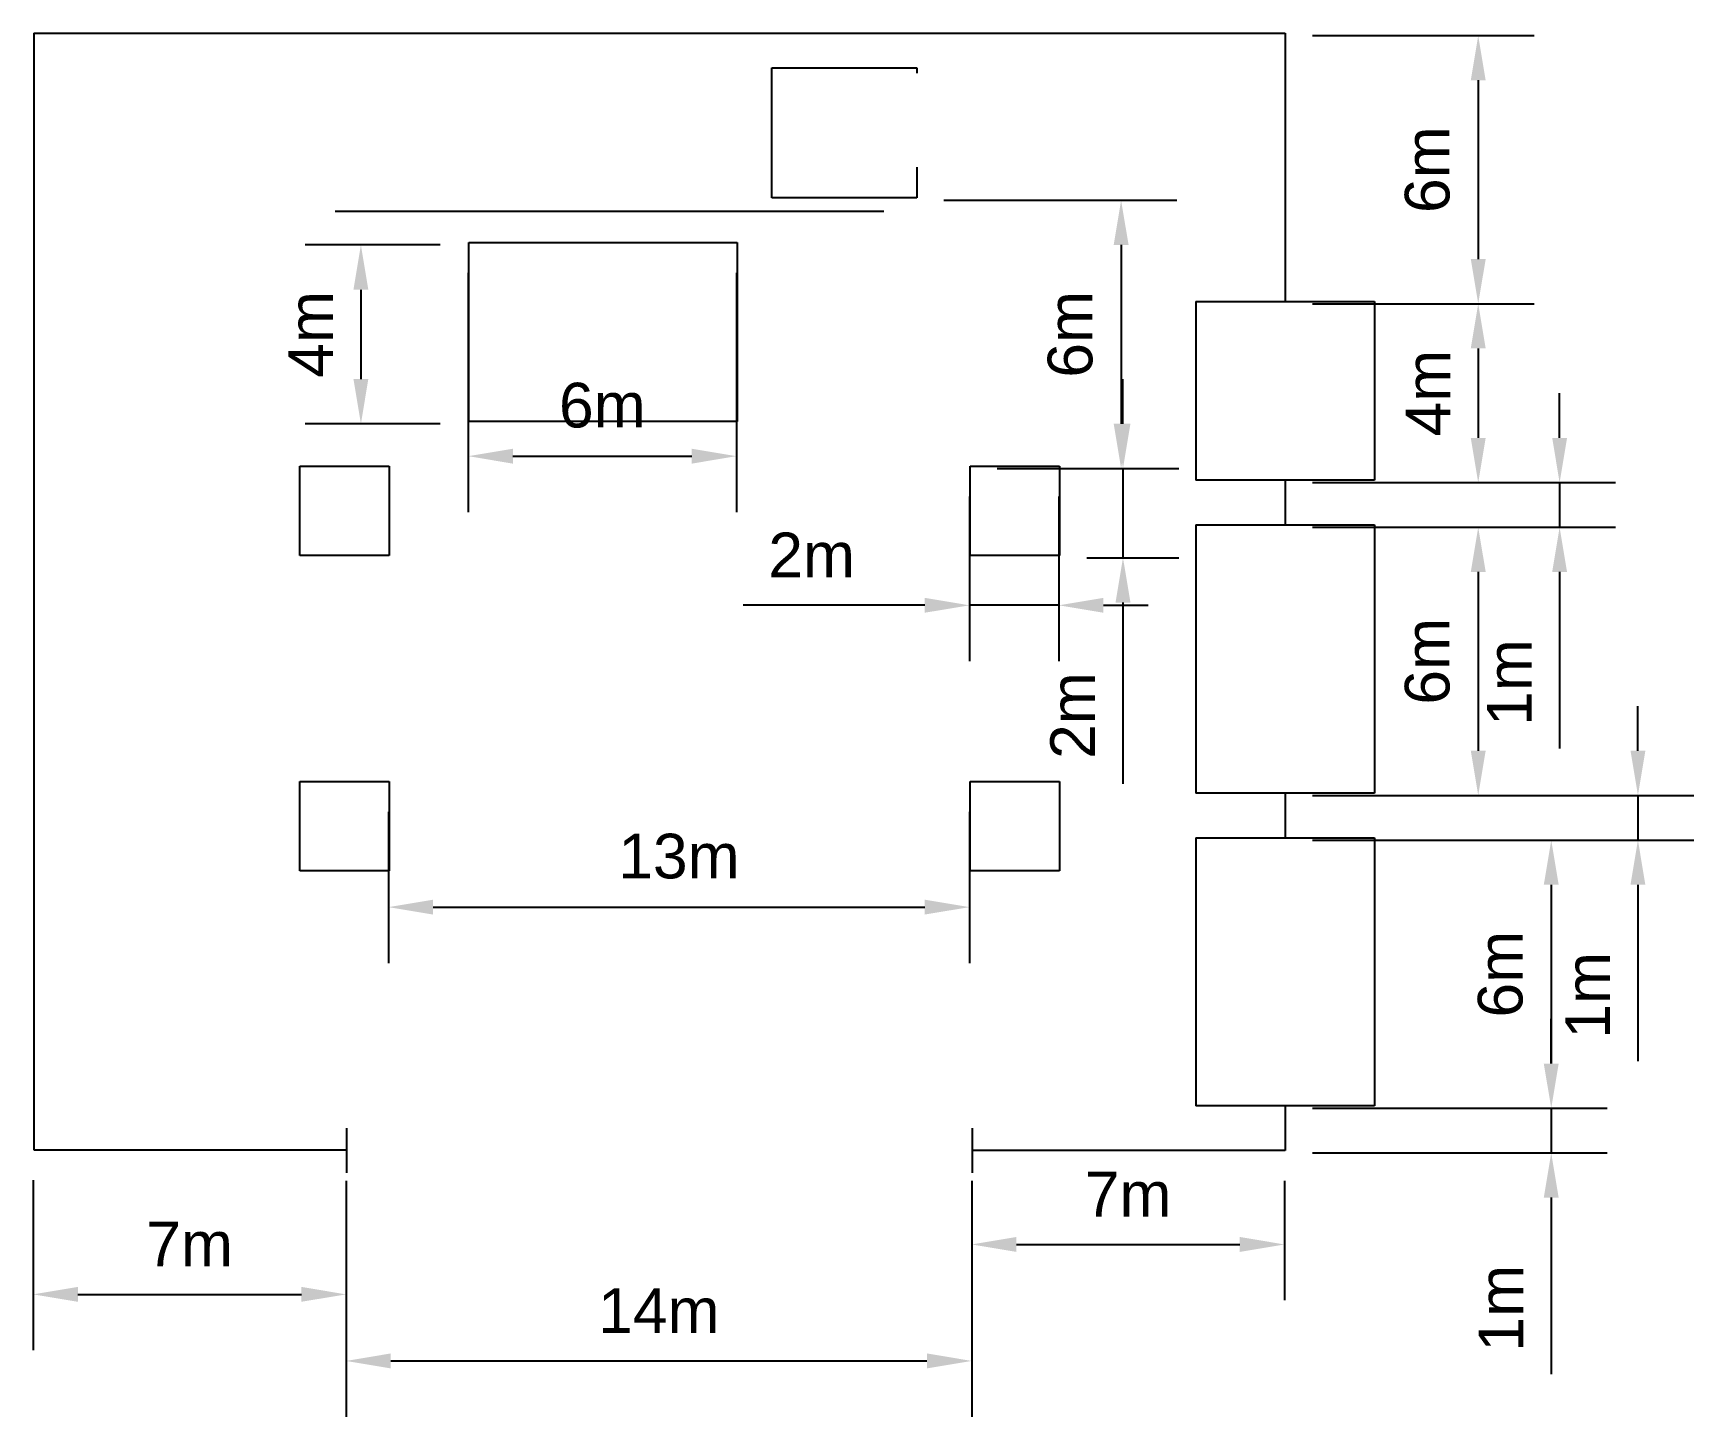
# Model space of a CAD drawing. Header units: metres. Extents: x 0 to 37.1, y -6 to 25.
import ezdxf

# ---------------------------------------------------------------- set-up
doc = ezdxf.new("R2010")
doc.units = ezdxf.units.M
doc.layers.add('注释', color=7, linetype='Continuous', plot=False)
doc.styles.get("Standard").update_dxf_attribs({"font": 'arial.ttf'})
doc.dimstyles.new('ISO-25', dxfattribs={"dimtxt": 1, "dimasz": 1, "dimexe": 1.25, "dimexo": 0.625, "dimtad": 1, "dimdec": 3, "dimtxsty": 'Standard', "dimcen": 2.5, "dimadec": 0, "dimazin": 0, "dimtfac": 1, "dimtdec": 3, "dimtmove": 0, "dimatfit": 3, "dimfxl": 1, "dimarcsym": 0})

# ---------------------------------------------------------------- blocks, each defined once
blk = doc.blocks.new('*D33')
at = {"layer": 'Defpoints', "color": 0, "transparency": 16777216}
for p in [(-0.016, -0.053), (6.984, -0.067), (6.984, -3.231)]:
    blk.add_point(p, dxfattribs=at)
at = {"layer": '注释', "color": 0, "lineweight": -2, "transparency": 16777216}
for p, q in [((-0.016, -0.678), (-0.016, -4.481)), ((6.984, -0.692), (6.984, -4.481)), ((0.984, -3.231), (5.984, -3.231))]:
    blk.add_line(p, q, dxfattribs=at)
at = {"layer": '注释', "color": 0, "transparency": 16777216}
for points in [[(0.984, -3.064), (0.984, -3.397), (-0.016, -3.231)], [(5.984, -3.064), (5.984, -3.397), (6.984, -3.231)]]:
    blk.add_solid(points, dxfattribs=at)
at = {"layer": '注释', "color": 0, "transparency": 16777216, "insert": (3.484, -2.106), "char_height": 1, "attachment_point": 5}
blk.add_mtext('7m', dxfattribs=at)
blk = doc.blocks.new('*D34')
at = {"layer": 'Defpoints', "color": 0, "transparency": 16777216}
for p in [(20.984, -0.067), (27.984, -0.067), (27.984, -2.114)]:
    blk.add_point(p, dxfattribs=at)
at = {"layer": '注释', "color": 0, "lineweight": -2, "transparency": 16777216}
for p, q in [((20.984, -0.692), (20.984, -3.364)), ((27.984, -0.692), (27.984, -3.364)), ((21.984, -2.114), (26.984, -2.114))]:
    blk.add_line(p, q, dxfattribs=at)
at = {"layer": '注释', "color": 0, "transparency": 16777216}
for points in [[(21.984, -1.947), (21.984, -2.281), (20.984, -2.114)], [(26.984, -1.947), (26.984, -2.281), (27.984, -2.114)]]:
    blk.add_solid(points, dxfattribs=at)
at = {"layer": '注释', "color": 0, "transparency": 16777216, "insert": (24.484, -0.989), "char_height": 1, "attachment_point": 5}
blk.add_mtext('7m', dxfattribs=at)
blk = doc.blocks.new('*D35')
at = {"layer": 'Defpoints', "color": 0, "transparency": 16777216}
for p in [(6.984, -0.067), (20.984, -0.067), (20.984, -4.72)]:
    blk.add_point(p, dxfattribs=at)
at = {"layer": '注释', "color": 0, "lineweight": -2, "transparency": 16777216}
for p, q in [((6.984, -0.692), (6.984, -5.97)), ((20.984, -0.692), (20.984, -5.97)), ((7.984, -4.72), (19.984, -4.72))]:
    blk.add_line(p, q, dxfattribs=at)
at = {"layer": '注释', "color": 0, "transparency": 16777216}
for points in [[(7.984, -4.553), (7.984, -4.887), (6.984, -4.72)], [(19.984, -4.553), (19.984, -4.887), (20.984, -4.72)]]:
    blk.add_solid(points, dxfattribs=at)
at = {"layer": '注释', "color": 0, "transparency": 16777216, "insert": (13.984, -3.593), "char_height": 1, "attachment_point": 5}
blk.add_mtext('14m', dxfattribs=at)
blk = doc.blocks.new('*D36')
at = {"layer": 'Defpoints', "color": 0, "transparency": 16777216}
for p in [(29.984, 13.933), (29.984, 7.933), (32.319, 7.933)]:
    blk.add_point(p, dxfattribs=at)
at = {"layer": '注释', "color": 0, "lineweight": -2, "transparency": 16777216}
for p, q in [((30.609, 13.933), (33.569, 13.933)), ((32.319, 12.933), (32.319, 8.933)), ((30.609, 7.933), (33.569, 7.933))]:
    blk.add_line(p, q, dxfattribs=at)
at = {"layer": '注释', "color": 0, "transparency": 16777216}
for points in [[(32.152, 12.933), (32.486, 12.933), (32.319, 13.933)], [(32.152, 8.933), (32.486, 8.933), (32.319, 7.933)]]:
    blk.add_solid(points, dxfattribs=at)
at = {"layer": '注释', "color": 0, "transparency": 16777216, "insert": (31.183, 10.933), "char_height": 1, "attachment_point": 5, "rotation": 90}
blk.add_mtext('6m', dxfattribs=at)
blk = doc.blocks.new('*D37')
at = {"layer": 'Defpoints', "color": 0, "transparency": 16777216}
for p in [(27.984, 14.933), (27.984, 13.933), (34.14, 13.933)]:
    blk.add_point(p, dxfattribs=at)
at = {"layer": '注释', "color": 0, "lineweight": -2, "transparency": 16777216}
for p, q in [((34.14, 15.933), (34.14, 16.933)), ((28.609, 14.933), (35.39, 14.933)), ((34.14, 14.933), (34.14, 13.933)), ((28.609, 13.933), (35.39, 13.933)), ((34.14, 12.933), (34.14, 8.984))]:
    blk.add_line(p, q, dxfattribs=at)
at = {"layer": '注释', "color": 0, "transparency": 16777216}
for points in [[(33.974, 15.933), (34.307, 15.933), (34.14, 14.933)], [(33.974, 12.933), (34.307, 12.933), (34.14, 13.933)]]:
    blk.add_solid(points, dxfattribs=at)
at = {"layer": '注释', "color": 0, "transparency": 16777216, "insert": (33.013, 10.459), "char_height": 1, "attachment_point": 5, "rotation": 90}
blk.add_mtext('1m', dxfattribs=at)
blk = doc.blocks.new('*D38')
at = {"layer": 'Defpoints', "color": 0, "transparency": 16777216}
for p in [(29.984, 18.933), (29.984, 14.933), (32.319, 14.933)]:
    blk.add_point(p, dxfattribs=at)
at = {"layer": '注释', "color": 0, "lineweight": -2, "transparency": 16777216}
for p, q in [((30.609, 18.933), (33.569, 18.933)), ((32.319, 17.933), (32.319, 15.933)), ((30.609, 14.933), (33.569, 14.933))]:
    blk.add_line(p, q, dxfattribs=at)
at = {"layer": '注释', "color": 0, "transparency": 16777216}
for points in [[(32.152, 17.933), (32.486, 17.933), (32.319, 18.933)], [(32.152, 15.933), (32.486, 15.933), (32.319, 14.933)]]:
    blk.add_solid(points, dxfattribs=at)
at = {"layer": '注释', "color": 0, "transparency": 16777216, "insert": (31.194, 16.933), "char_height": 1, "attachment_point": 5, "rotation": 90}
blk.add_mtext('4m', dxfattribs=at)
blk = doc.blocks.new('*D39')
at = {"layer": 'Defpoints', "color": 0, "transparency": 16777216}
for p in [(27.984, 24.933), (27.984, 18.933), (32.319, 18.933)]:
    blk.add_point(p, dxfattribs=at)
at = {"layer": '注释', "color": 0, "lineweight": -2, "transparency": 16777216}
for p, q in [((28.609, 24.933), (33.569, 24.933)), ((32.319, 23.933), (32.319, 19.933)), ((28.609, 18.933), (33.569, 18.933))]:
    blk.add_line(p, q, dxfattribs=at)
at = {"layer": '注释', "color": 0, "transparency": 16777216}
for points in [[(32.152, 23.933), (32.486, 23.933), (32.319, 24.933)], [(32.152, 19.933), (32.486, 19.933), (32.319, 18.933)]]:
    blk.add_solid(points, dxfattribs=at)
at = {"layer": '注释', "color": 0, "transparency": 16777216, "insert": (31.183, 21.933), "char_height": 1, "attachment_point": 5, "rotation": 90}
blk.add_mtext('6m', dxfattribs=at)
blk = doc.blocks.new('*D40')
at = {"layer": 'Defpoints', "color": 0, "transparency": 16777216}
for p in [(27.984, 0.933), (27.984, -0.067), (33.953, -0.067)]:
    blk.add_point(p, dxfattribs=at)
at = {"layer": '注释', "color": 0, "lineweight": -2, "transparency": 16777216}
for p, q in [((33.953, 1.933), (33.953, 2.933)), ((28.609, 0.933), (35.203, 0.933)), ((33.953, 0.933), (33.953, -0.067)), ((28.609, -0.067), (35.203, -0.067)), ((33.953, -1.067), (33.953, -5.016))]:
    blk.add_line(p, q, dxfattribs=at)
at = {"layer": '注释', "color": 0, "transparency": 16777216}
for points in [[(33.786, 1.933), (34.119, 1.933), (33.953, 0.933)], [(33.786, -1.067), (34.119, -1.067), (33.953, -0.067)]]:
    blk.add_solid(points, dxfattribs=at)
at = {"layer": '注释', "color": 0, "transparency": 16777216, "insert": (32.826, -3.541), "char_height": 1, "attachment_point": 5, "rotation": 90}
blk.add_mtext('1m', dxfattribs=at)
blk = doc.blocks.new('*D41')
at = {"layer": 'Defpoints', "color": 0, "transparency": 16777216}
for p in [(29.984, 6.933), (29.984, 0.933), (33.953, 0.933)]:
    blk.add_point(p, dxfattribs=at)
at = {"layer": '注释', "color": 0, "lineweight": -2, "transparency": 16777216}
for p, q in [((30.609, 6.933), (35.203, 6.933)), ((33.953, 5.933), (33.953, 1.933)), ((30.609, 0.933), (35.203, 0.933))]:
    blk.add_line(p, q, dxfattribs=at)
at = {"layer": '注释', "color": 0, "transparency": 16777216}
for points in [[(33.786, 5.933), (34.119, 5.933), (33.953, 6.933)], [(33.786, 1.933), (34.119, 1.933), (33.953, 0.933)]]:
    blk.add_solid(points, dxfattribs=at)
at = {"layer": '注释', "color": 0, "transparency": 16777216, "insert": (32.817, 3.933), "char_height": 1, "attachment_point": 5, "rotation": 90}
blk.add_mtext('6m', dxfattribs=at)
blk = doc.blocks.new('*D42')
at = {"layer": 'Defpoints', "color": 0, "transparency": 16777216}
for p in [(27.984, 7.933), (27.984, 6.933), (35.893, 6.933)]:
    blk.add_point(p, dxfattribs=at)
at = {"layer": '注释', "color": 0, "lineweight": -2, "transparency": 16777216}
for p, q in [((35.893, 8.933), (35.893, 9.933)), ((28.609, 7.933), (37.143, 7.933)), ((35.893, 7.933), (35.893, 6.933)), ((28.609, 6.933), (37.143, 6.933)), ((35.893, 5.933), (35.893, 1.984))]:
    blk.add_line(p, q, dxfattribs=at)
at = {"layer": '注释', "color": 0, "transparency": 16777216}
for points in [[(35.726, 8.933), (36.059, 8.933), (35.893, 7.933)], [(35.726, 5.933), (36.059, 5.933), (35.893, 6.933)]]:
    blk.add_solid(points, dxfattribs=at)
at = {"layer": '注释', "color": 0, "transparency": 16777216, "insert": (34.766, 3.459), "char_height": 1, "attachment_point": 5, "rotation": 90}
blk.add_mtext('1m', dxfattribs=at)
blk = doc.blocks.new('*D43')
at = {"layer": 'Defpoints', "color": 0, "transparency": 16777216}
for p in [(9.719, 20.248), (7.317, 16.248), (9.719, 16.248)]:
    blk.add_point(p, dxfattribs=at)
at = {"layer": '注释', "color": 0, "lineweight": -2, "transparency": 16777216}
for p, q in [((9.094, 20.248), (6.067, 20.248)), ((7.317, 19.248), (7.317, 17.248)), ((9.094, 16.248), (6.067, 16.248))]:
    blk.add_line(p, q, dxfattribs=at)
at = {"layer": '注释', "color": 0, "transparency": 16777216}
for points in [[(7.15, 19.248), (7.483, 19.248), (7.317, 20.248)], [(7.15, 17.248), (7.483, 17.248), (7.317, 16.248)]]:
    blk.add_solid(points, dxfattribs=at)
at = {"layer": '注释', "color": 0, "transparency": 16777216, "insert": (6.192, 18.248), "char_height": 1, "attachment_point": 5, "rotation": 90}
blk.add_mtext('4m', dxfattribs=at)
blk = doc.blocks.new('*D44')
at = {"layer": 'Defpoints', "color": 0, "transparency": 16777216}
for p in [(19.739, 21.249), (20.933, 15.249), (24.328, 15.249)]:
    blk.add_point(p, dxfattribs=at)
at = {"layer": '注释', "color": 0, "lineweight": -2, "transparency": 16777216}
for p, q in [((20.364, 21.249), (25.578, 21.249)), ((24.328, 20.249), (24.328, 16.249)), ((21.558, 15.249), (25.578, 15.249))]:
    blk.add_line(p, q, dxfattribs=at)
at = {"layer": '注释', "color": 0, "transparency": 16777216}
for points in [[(24.161, 20.249), (24.495, 20.249), (24.328, 21.249)], [(24.161, 16.249), (24.495, 16.249), (24.328, 15.249)]]:
    blk.add_solid(points, dxfattribs=at)
at = {"layer": '注释', "color": 0, "transparency": 16777216, "insert": (23.192, 18.249), "char_height": 1, "attachment_point": 5, "rotation": 90}
blk.add_mtext('6m', dxfattribs=at)
blk = doc.blocks.new('*D45')
at = {"layer": 'Defpoints', "color": 0, "transparency": 16777216}
for p in [(22.933, 15.249), (22.933, 13.249), (24.37, 13.249)]:
    blk.add_point(p, dxfattribs=at)
at = {"layer": '注释', "color": 0, "lineweight": -2, "transparency": 16777216}
for p, q in [((24.37, 16.249), (24.37, 17.249)), ((23.558, 15.249), (25.62, 15.249)), ((24.37, 15.249), (24.37, 13.249)), ((23.558, 13.249), (25.62, 13.249)), ((24.37, 12.249), (24.37, 8.189))]:
    blk.add_line(p, q, dxfattribs=at)
at = {"layer": '注释', "color": 0, "transparency": 16777216}
for points in [[(24.203, 16.249), (24.537, 16.249), (24.37, 15.249)], [(24.203, 12.249), (24.537, 12.249), (24.37, 13.249)]]:
    blk.add_solid(points, dxfattribs=at)
at = {"layer": '注释', "color": 0, "transparency": 16777216, "insert": (23.243, 9.719), "char_height": 1, "attachment_point": 5, "rotation": 90}
blk.add_mtext('2m', dxfattribs=at)
blk = doc.blocks.new('*D46')
at = {"layer": 'Defpoints', "color": 0, "transparency": 16777216}
for p in [(20.933, 15.249), (22.933, 15.249), (20.933, 12.186)]:
    blk.add_point(p, dxfattribs=at)
at = {"layer": '注释', "color": 0, "lineweight": -2, "transparency": 16777216}
for p, q in [((20.933, 14.624), (20.933, 10.936)), ((22.933, 14.624), (22.933, 10.936)), ((19.933, 12.186), (15.873, 12.186)), ((22.933, 12.186), (20.933, 12.186)), ((23.933, 12.186), (24.933, 12.186))]:
    blk.add_line(p, q, dxfattribs=at)
at = {"layer": '注释', "color": 0, "transparency": 16777216}
for points in [[(19.933, 12.353), (19.933, 12.02), (20.933, 12.186)], [(23.933, 12.353), (23.933, 12.02), (22.933, 12.186)]]:
    blk.add_solid(points, dxfattribs=at)
at = {"layer": '注释', "color": 0, "transparency": 16777216, "insert": (17.403, 13.313), "char_height": 1, "attachment_point": 5}
blk.add_mtext('2m', dxfattribs=at)
blk = doc.blocks.new('*D47')
at = {"layer": 'Defpoints', "color": 0, "transparency": 16777216}
for p in [(7.933, 8.192), (20.933, 8.192), (20.933, 5.433)]:
    blk.add_point(p, dxfattribs=at)
at = {"layer": '注释', "color": 0, "lineweight": -2, "transparency": 16777216}
for p, q in [((7.933, 7.567), (7.933, 4.183)), ((20.933, 7.567), (20.933, 4.183)), ((8.933, 5.433), (19.933, 5.433))]:
    blk.add_line(p, q, dxfattribs=at)
at = {"layer": '注释', "color": 0, "transparency": 16777216}
for points in [[(8.933, 5.6), (8.933, 5.267), (7.933, 5.433)], [(19.933, 5.6), (19.933, 5.267), (20.933, 5.433)]]:
    blk.add_solid(points, dxfattribs=at)
at = {"layer": '注释', "color": 0, "transparency": 16777216, "insert": (14.433, 6.569), "char_height": 1, "attachment_point": 5}
blk.add_mtext('13m', dxfattribs=at)
blk = doc.blocks.new('*D48')
at = {"layer": 'Defpoints', "color": 0, "transparency": 16777216}
for p in [(9.719, 20.248), (15.719, 20.248), (15.719, 15.523)]:
    blk.add_point(p, dxfattribs=at)
at = {"layer": '注释', "color": 0, "lineweight": -2, "transparency": 16777216}
for p, q in [((9.719, 19.623), (9.719, 14.273)), ((15.719, 19.623), (15.719, 14.273)), ((10.719, 15.523), (14.719, 15.523))]:
    blk.add_line(p, q, dxfattribs=at)
at = {"layer": '注释', "color": 0, "transparency": 16777216}
for points in [[(10.719, 15.689), (10.719, 15.356), (9.719, 15.523)], [(14.719, 15.689), (14.719, 15.356), (15.719, 15.523)]]:
    blk.add_solid(points, dxfattribs=at)
at = {"layer": '注释', "color": 0, "transparency": 16777216, "insert": (12.719, 16.658), "char_height": 1, "attachment_point": 5}
blk.add_mtext('6m', dxfattribs=at)

msp = doc.modelspace()

# ---------------------------------------------------------------- linework, layer by layer
for p, q in [((0, 24.9863), (28, 24.9863)), ((0, 24.9863), (0, 0)), ((28, 24.9863), (28, 18.9863)), ((16.5126, 24.2119), (19.7555, 24.2119)), ((16.5126, 21.3026), (16.5126, 24.2119)), ((19.7555, 24.2119), (19.7555, 24.0925)), ((19.7555, 21.9906), (19.7555, 21.3026)), ((19.7555, 21.3026), (16.5126, 21.3026)), ((19.0164, 20.999), (6.742, 20.999)), ((9.7349, 16.3014), (9.7349, 20.3014)), ((9.7349, 20.3014), (15.7349, 20.3014)), ((15.7349, 20.3014), (15.7349, 16.3014)), ((15.7349, 20.3014), (15.7349, 20.3014)), ((26, 18.9863), (28, 18.9863)), ((26, 18.9863), (26, 14.9863)), ((28, 18.9863), (30, 18.9863)), ((30, 18.9863), (30, 14.9863)), ((15.7349, 16.3014), (9.7349, 16.3014)), ((5.9492, 13.3026), (5.9492, 15.3026)), ((5.9492, 15.3026), (6.9492, 15.3026)), ((6.9492, 15.3026), (7.9492, 15.3026)), ((7.9492, 15.3026), (7.9492, 13.3026)), ((20.9492, 13.3026), (20.9492, 15.3026)), ((20.9492, 15.3026), (21.9492, 15.3026)), ((21.9492, 15.3026), (22.9492, 15.3026)), ((22.9492, 15.3026), (22.9492, 13.3026)), ((28, 14.9863), (26, 14.9863)), ((30, 14.9863), (28, 14.9863)), ((28, 14.9863), (28, 13.9863)), ((26, 13.9863), (28, 13.9863)), ((26, 13.9863), (26, 7.9863)), ((28, 13.9863), (30, 13.9863)), ((30, 13.9863), (30, 7.9863)), ((7.9492, 13.3026), (5.9492, 13.3026)), ((22.9492, 13.3026), (20.9492, 13.3026)), ((5.9492, 6.2453), (5.9492, 8.2453)), ((5.9492, 8.2453), (6.9492, 8.2453)), ((6.9492, 8.2453), (7.9492, 8.2453)), ((7.9492, 8.2453), (7.9492, 6.2453)), ((20.9492, 6.2453), (20.9492, 8.2453)), ((20.9492, 8.2453), (21.9492, 8.2453)), ((21.9492, 8.2453), (22.9492, 8.2453)), ((22.9492, 8.2453), (22.9492, 6.2453)), ((28, 7.9863), (26, 7.9863)), ((30, 7.9863), (28, 7.9863)), ((28, 7.9863), (28, 6.9863)), ((26, 6.9863), (28, 6.9863)), ((26, 6.9863), (26, 0.9863)), ((28, 6.9863), (30, 6.9863)), ((30, 6.9863), (30, 0.9863)), ((7.9492, 6.2453), (5.9492, 6.2453)), ((22.9492, 6.2453), (20.9492, 6.2453)), ((28, 0.9863), (26, 0.9863)), ((30, 0.9863), (28, 0.9863)), ((28, 0.9863), (28, -0.0137)), ((7, -0.0137), (7, 0.4863)), ((21, -0.0137), (21, 0.4863)), ((0, 0), (7, 0)), ((7, -0.5137), (7, -0.0137)), ((28, -0.0137), (21, -0.0137)), ((21, -0.5137), (21, -0.0137))]:
    msp.add_line(p, q)

# ---------------------------------------------------------------- dimensions: what is measured, and where the dimension line sits
at = {"layer": '注释'}
for base, p1, p2, picture, middle in [((32.319, 18.9328), (27.984, 24.9328), (27.984, 18.9328), '*D39', (31.1834, 21.9328)), ((24.328, 15.2491), (19.7395, 21.2491), (20.9332, 15.2491), '*D44', (23.1924, 18.2491)), ((7.3166, 16.2479), (9.7189, 20.2479), (9.7189, 16.2479), '*D43', (6.1916, 18.2479)), ((32.319, 14.9328), (29.984, 18.9328), (29.984, 14.9328), '*D38', (31.194, 16.9328)), ((24.3701, 13.2491), (22.9332, 15.2491), (22.9332, 13.2491), '*D45', (23.243, 9.7193)), ((34.1403, 13.9328), (27.984, 14.9328), (27.984, 13.9328), '*D37', (33.0133, 10.4586)), ((32.319, 7.9328), (29.984, 13.9328), (29.984, 7.9328), '*D36', (31.1834, 10.9328)), ((35.8927, 6.9328), (27.984, 7.9328), (27.984, 6.9328), '*D42', (34.7656, 3.4586)), ((33.9527, 0.9328), (29.984, 6.9328), (29.984, 0.9328), '*D41', (32.8171, 3.9328)), ((33.9527, -0.0672), (27.984, 0.9328), (27.984, -0.0672), '*D40', (32.8256, -3.5414))]:
    dim = msp.add_linear_dim(base=base, p1=p1, p2=p2, angle=90, dimstyle='ISO-25', override={"dimpost": 'm'}, dxfattribs=at)
    dim.commit()
    dim.dimension.update_dxf_attribs({"geometry": picture, "text_midpoint": middle})
for base, p1, p2, picture, middle in [((15.7189, 15.5225), (9.7189, 20.2479), (15.7189, 20.2479), '*D48', (12.7189, 16.6581)), ((20.9332, 12.1863), (22.9332, 15.2491), (20.9332, 15.2491), '*D46', (17.4033, 13.3134)), ((20.9332, 5.4334), (7.9332, 8.1918), (20.9332, 8.1918), '*D47', (14.4332, 6.5693)), ((6.984, -3.2308), (-0.016, -0.0535), (6.984, -0.0672), '*D33', (3.484, -2.1058)), ((20.984, -4.7198), (6.984, -0.0672), (20.984, -0.0672), '*D35', (13.984, -3.5928)), ((27.984, -2.1141), (20.984, -0.0672), (27.984, -0.0672), '*D34', (24.484, -0.9891))]:
    dim = msp.add_linear_dim(base=base, p1=p1, p2=p2, dimstyle='ISO-25', override={"dimpost": 'm'}, dxfattribs=at)
    dim.commit()
    dim.dimension.update_dxf_attribs({"geometry": picture, "text_midpoint": middle})

doc.saveas('drawing.dxf')
